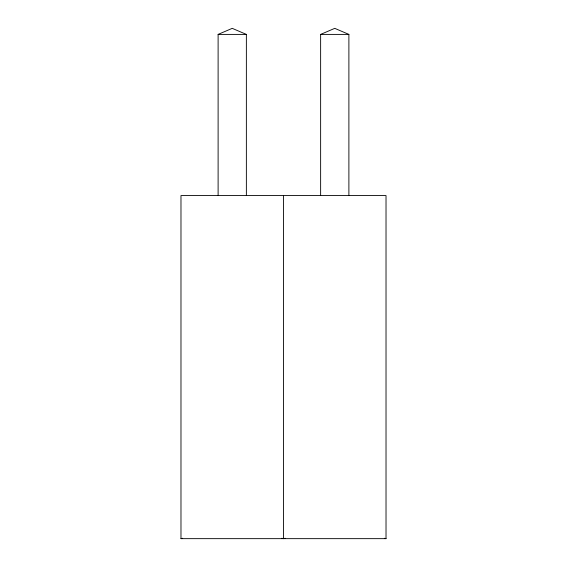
<?xml version="1.0" encoding="UTF-8"?>
<svg xmlns="http://www.w3.org/2000/svg" width="567" height="567" viewBox="0 0 567 567"><rect width="100%" height="100%" fill="white"/><g stroke="black" fill="none" stroke-linecap="round" stroke-linejoin="round"><path stroke-width="0.85" d="M218.111 195.572L218.111 34.403L232.243 28.35L246.369 34.403L246.369 195.572M320.631 195.572L320.631 34.403L334.757 28.35L348.889 34.403L348.889 195.572M180.979 538.65L386.021 538.65L386.021 195.572L180.979 195.572L180.979 538.65L182.666 538.274M281.813 538.274L283.5 538.65L285.187 538.274M218.111 34.403L246.369 34.403M320.631 34.403L348.889 34.403M384.334 538.274L386.021 538.65M283.5 195.572L283.5 538.65"/></g></svg>
